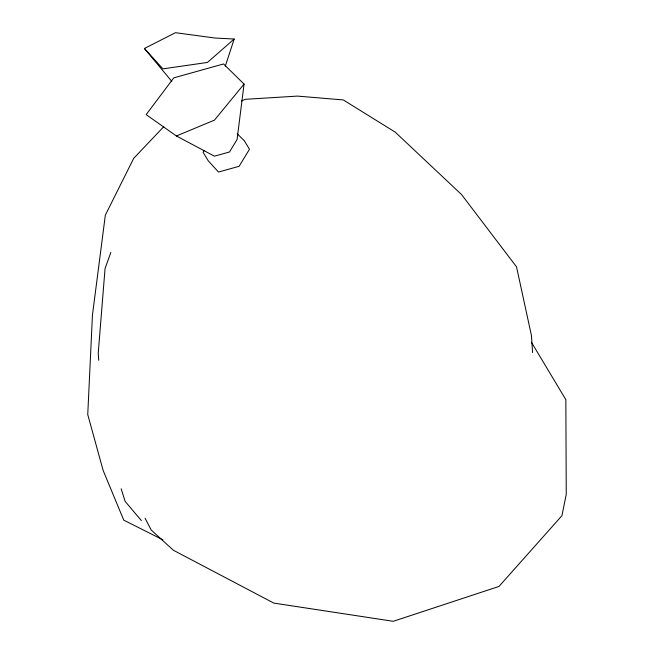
<?xml version="1.0" encoding="UTF-8"?>
<svg xmlns="http://www.w3.org/2000/svg" width="654" height="654" viewBox="0 0 654 654"><rect width="100%" height="100%" fill="white"/><g stroke="black" fill="none" stroke-linecap="round" stroke-linejoin="round"><path stroke-width="0.98" d="M244.056 84.088L237.083 139.498L229.521 151.965L214.438 156.175L176.384 135.975L146.169 114.613L173.784 77.859L223.554 63.961L244.056 84.088L214.463 120.132L176.384 135.975M225.303 66.152L234.189 39.036L215.076 38.03L175.476 32.7L144.403 48.486L171.838 81.431M110.845 252.428L105.049 268.557L98.231 353.193L98.729 360.321M204.195 150.559L203.051 152.235L208.225 160.77L218.501 172.059L239.127 166.296L249.476 149.251L244.302 140.716L237.263 133.833M163.786 126.672L133.694 158.342L105.343 215.141L92.435 315.163L87.75 414.571L103.152 470.471L123.745 520.134L162.854 539.812M234.189 39.036L207.432 62.441L162.92 68.866L144.403 48.486M241.596 101.018L245.242 99.31L297.415 96.097L343.276 99.931L395.22 132.141L461.52 194.524L516.521 266.824L531.44 335.535L532.585 352.604M141.37 520.617L125.135 501.365L121.17 488.791M531.408 342.222L565.841 399.668L566.25 494.318L561.933 515.687L498.977 586.45L393.275 621.3L273.797 603.094L173.359 550.235L151.188 529.977L145.074 518.205"/></g></svg>
